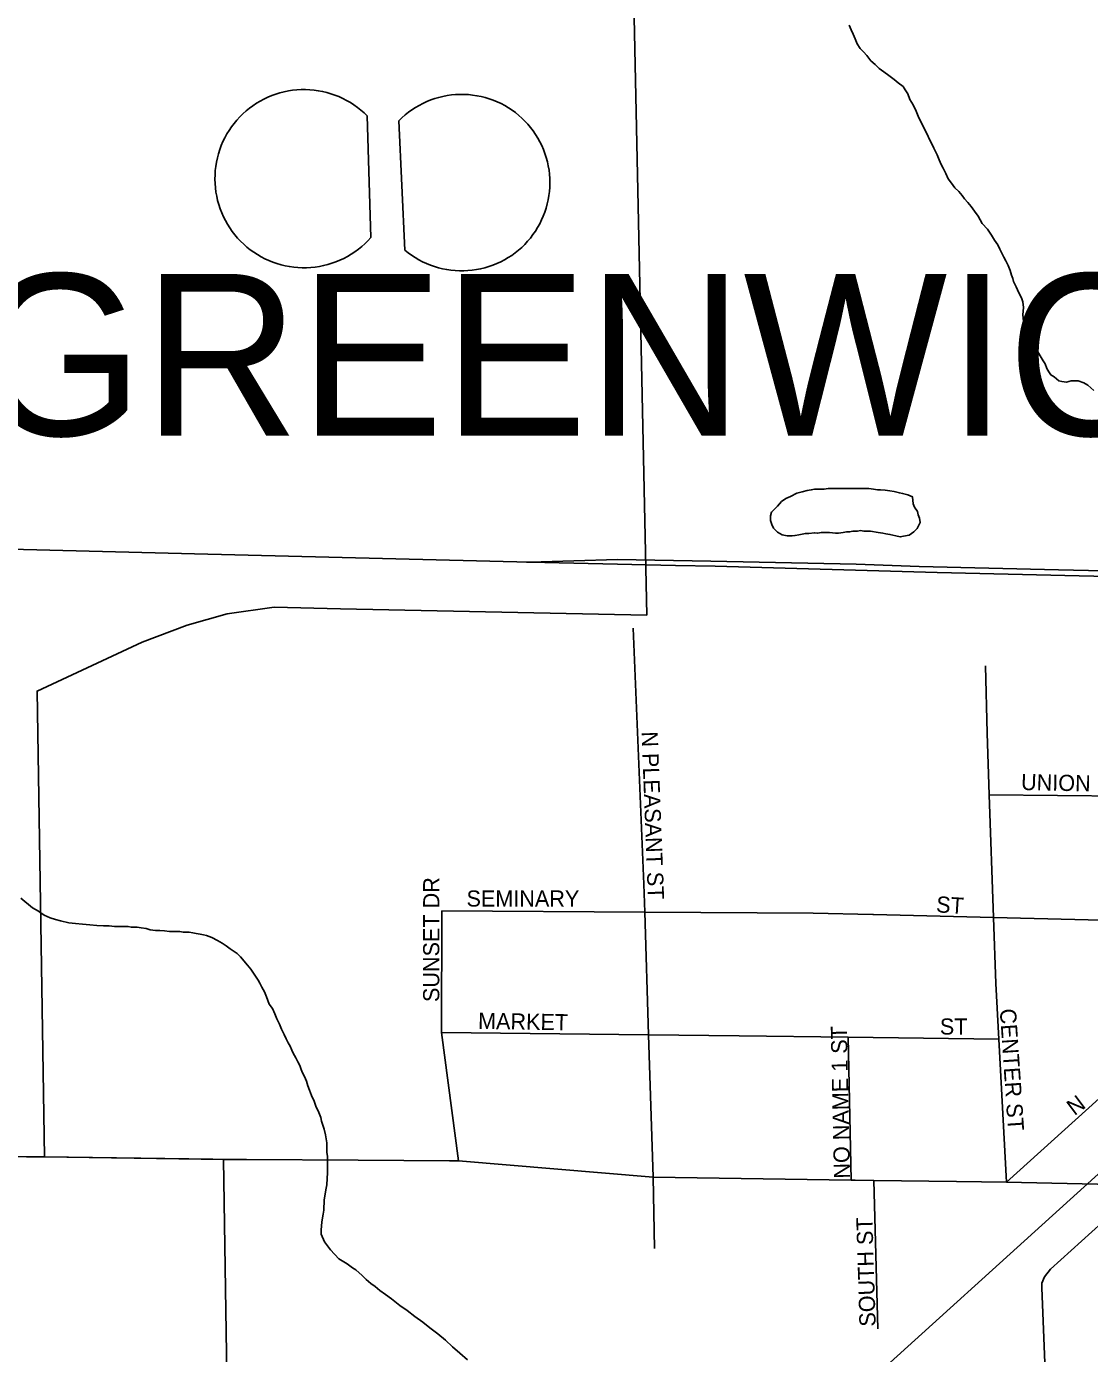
# Model space of a CAD drawing. Extents: x 1714324 to 2139646, y 928821 to 1320401.
# Drawn here: x 1959942 to 1963233, y 1103162 to 1107267 of the extents above; entities that cross this region are included whole.
import ezdxf

# ---------------------------------------------------------------- set-up
doc = ezdxf.new("R2010")
doc.units = 0
for name, color, linetype in [('GM_X_City_Street', 7, 'Continuous'), ('GM_X_City_Street_Text', 7, 'Continuous'), ('GM_X_Corporation', 7, 'Continuous'), ('GM_X_Corporation_Text', 7, 'Continuous'), ('GM_X_Minor_Lake', 7, 'Continuous'), ('GM_X_Minor_River', 7, 'Continuous'), ('GM_X_Rail_Line', 7, 'Continuous'), ('GM_X_US_Route', 7, 'Continuous')]:
    doc.layers.add(name, color=color, linetype=linetype)

msp = doc.modelspace()

# ---------------------------------------------------------------- linework, layer by layer
at = {"layer": 'GM_X_City_Street'}
for points in [[(1962922.4, 1104889.7), (1963345.2, 1104885.8), (1963511.5, 1104884.3), (1963907.2, 1104875), (1963970.2, 1104873.5), (1964012.2, 1104877.3), (1964058.4, 1104887), (1964102.5, 1104904.8), (1964170.9, 1104940.4), (1964289.6, 1105023.9), (1965457.5, 1106021)], [(1961881.8, 1103706.8), (1961867.9, 1104147.7), (1961855.9, 1104527.5), (1961853.2, 1104613.8), (1961819.8, 1105406)], [(1962975.5, 1103691.3), (1962952.1, 1104134.4), (1962943.1, 1104306.3), (1962935.9, 1104510.6), (1962922.4, 1104889.7), (1962915.7, 1105080.5), (1962910.9, 1105289.1)], [(1961279.2, 1103758.1), (1961227.3, 1104154.4), (1961227.7, 1104531.4)], [(1961227.7, 1104531.4), (1961855.9, 1104527.5), (1962377.5, 1104524.3), (1962562.5, 1104519.7)], [(1962562.5, 1104519.7), (1962564.1, 1104519.7), (1962935.9, 1104510.6), (1963857.8, 1104487.8), (1963897.1, 1104486.8)], [(1962975.5, 1103691.3), (1963857.8, 1104487.8)], [(1961227.3, 1104154.4), (1961867.9, 1104147.7), (1962148.8, 1104144.7), (1962485.3, 1104140.4), (1962952.1, 1104134.4)], [(1962494.7, 1103698.3), (1962485.3, 1104140.4)], [(1961886.5, 1103486.6), (1961881.8, 1103706.8)], [(1962578.1, 1103237.8), (1962564.8, 1103697.3)], [(1963093.9, 1103399), (1963112.1, 1103423), (1963400.4, 1103682.3), (1963406.8, 1103688.1), (1963407.7, 1103688.9)], [(1963246.9, 1099845.3), (1963176.1, 1101008), (1963172.6, 1101144.6), (1963104.8, 1102873.6), (1963085.7, 1103365), (1963085.8, 1103379), (1963093.9, 1103399)]]:
    msp.add_lwpolyline(points, dxfattribs=at)
at = {"layer": 'GM_X_Corporation'}
msp.add_lwpolyline([(1963250.7, 1099726.4), (1962956.2, 1099734.3), (1962941.6, 1100450.9), (1962416.2, 1100456.1), (1962398, 1101216.6), (1960591.8, 1101229.3), (1960552, 1103762.2), (1959997.8, 1103770.4), (1959975.2, 1105211.2), (1960300.3, 1105362), (1960439.5, 1105414.6), (1960563.7, 1105449.7), (1960708.6, 1105470.7), (1960914.8, 1105465.8), (1961862.3, 1105446), (1961804.4, 1108171.1), (1964099.8, 1108136.5)], dxfattribs=at)
at = {"layer": 'GM_X_Minor_Lake'}
msp.add_line((1961094.9, 1106975.6), (1961113.4, 1106575.5), dxfattribs=at)
for points in [[(1960997, 1106990.7), (1960987.4, 1106999.9), (1960977.4, 1107008.6), (1960966.9, 1107016.9), (1960956.1, 1107024.6), (1960944.9, 1107031.8), (1960933.4, 1107038.4), (1960921.5, 1107044.5), (1960909.4, 1107050.1), (1960897, 1107055), (1960884.5, 1107059.3), (1960871.7, 1107063), (1960858.7, 1107066.1), (1960845.6, 1107068.5), (1960832.5, 1107070.3), (1960819.2, 1107071.5), (1960805.9, 1107072), (1960792.6, 1107071.9), (1960779.3, 1107071.2), (1960766.1, 1107069.8), (1960752.9, 1107067.8), (1960739.9, 1107065.1), (1960727, 1107061.8), (1960714.3, 1107057.9), (1960701.7, 1107053.4), (1960689.4, 1107048.3), (1960677.4, 1107042.6), (1960665.7, 1107036.3), (1960654.3, 1107029.5), (1960643.2, 1107022.1), (1960632.5, 1107014.2), (1960622.2, 1107005.8), (1960612.3, 1106996.9), (1960602.8, 1106987.6), (1960593.8, 1106977.8), (1960585.3, 1106967.5), (1960577.3, 1106956.9), (1960569.8, 1106945.9), (1960562.9, 1106934.6), (1960556.5, 1106922.9), (1960550.6, 1106910.9), (1960545.4, 1106898.7), (1960540.8, 1106886.2), (1960536.7, 1106873.5), (1960533.3, 1106860.6), (1960530.5, 1106847.6), (1960528.4, 1106834.5), (1960526.9, 1106821.3), (1960526, 1106808), (1960525.7, 1106794.7), (1960526.1, 1106781.4), (1960527.2, 1106768.1), (1960528.9, 1106754.9), (1960531.2, 1106741.8), (1960534.1, 1106728.8), (1960537.7, 1106716), (1960541.9, 1106703.4), (1960546.7, 1106691), (1960552, 1106678.8), (1960558, 1106666.9), (1960564.5, 1106655.3), (1960571.6, 1106644), (1960579.2, 1106633.1), (1960587.4, 1106622.6), (1960596, 1106612.4), (1960605.1, 1106602.8), (1960614.7, 1106593.5), (1960624.7, 1106584.7), (1960635.1, 1106576.4), (1960645.9, 1106568.7), (1960657.1, 1106561.4), (1960668.6, 1106554.8), (1960680.4, 1106548.6), (1960692.5, 1106543.1), (1960704.9, 1106538.1), (1960717.4, 1106533.8), (1960730.2, 1106530), (1960743.1, 1106526.9), (1960756.2, 1106524.4), (1960769.4, 1106522.5), (1960782.6, 1106521.3), (1960795.9, 1106520.7), (1960809.2, 1106520.8), (1960822.5, 1106521.5), (1960835.8, 1106522.8), (1960848.9, 1106524.8), (1960862, 1106527.4), (1960874.9, 1106530.6), (1960887.6, 1106534.5), (1960900.2, 1106538.9), (1960912.5, 1106544), (1960924.5, 1106549.7), (1960936.3, 1106555.9), (1960947.7, 1106562.7), (1960958.8, 1106570), (1960969.6, 1106577.9), (1960979.9, 1106586.2), (1960989.8, 1106595.1), (1960999.3, 1106604.4), (1961008.4, 1106614.2)], [(1961113.4, 1106575.5), (1961123.6, 1106567.2), (1961134.3, 1106559.5), (1961145.3, 1106552.3), (1961156.7, 1106545.6), (1961168.4, 1106539.4), (1961180.3, 1106533.9), (1961192.5, 1106528.9), (1961205, 1106524.5), (1961217.6, 1106520.7), (1961230.4, 1106517.6), (1961243.3, 1106515), (1961256.4, 1106513.1), (1961269.5, 1106511.8), (1961282.7, 1106511.2), (1961295.9, 1106511.1), (1961309, 1106511.8), (1961322.1, 1106513), (1961335.2, 1106514.9), (1961348.1, 1106517.4), (1961360.9, 1106520.6), (1961373.6, 1106524.3), (1961386, 1106528.7), (1961398.2, 1106533.6), (1961410.2, 1106539.2), (1961421.9, 1106545.3), (1961433.3, 1106552), (1961444.3, 1106559.2), (1961455, 1106566.9), (1961465.3, 1106575.1), (1961475.2, 1106583.9), (1961484.6, 1106593.1), (1961493.6, 1106602.7), (1961502.1, 1106612.8), (1961510.1, 1106623.2), (1961517.7, 1106634.1), (1961524.6, 1106645.3), (1961531.1, 1106656.8), (1961536.9, 1106668.6), (1961542.2, 1106680.7), (1961546.9, 1106693), (1961551, 1106705.5), (1961554.5, 1106718.2), (1961557.4, 1106731.1), (1961559.6, 1106744.1), (1961561.2, 1106757.2), (1961562.2, 1106770.3), (1961562.6, 1106783.5), (1961562.3, 1106796.7), (1961561.3, 1106809.9), (1961559.8, 1106822.9), (1961557.6, 1106836), (1961554.8, 1106848.8), (1961551.3, 1106861.6), (1961547.3, 1106874.1), (1961542.7, 1106886.5), (1961537.4, 1106898.6), (1961531.6, 1106910.4), (1961525.2, 1106921.9), (1961518.3, 1106933.2), (1961510.8, 1106944), (1961502.9, 1106954.5), (1961494.4, 1106964.6), (1961485.4, 1106974.3), (1961476, 1106983.5), (1961466.2, 1106992.3), (1961455.9, 1107000.6), (1961445.3, 1107008.4), (1961434.3, 1107015.6), (1961422.9, 1107022.4), (1961411.3, 1107028.5), (1961399.3, 1107034.1), (1961387.1, 1107039.1), (1961374.7, 1107043.5), (1961362.1, 1107047.3), (1961349.3, 1107050.5), (1961336.4, 1107053.1), (1961323.3, 1107055.1), (1961310.2, 1107056.4), (1961297, 1107057.1), (1961283.8, 1107057.1), (1961270.7, 1107056.5), (1961257.5, 1107055.3), (1961244.5, 1107053.4), (1961231.6, 1107050.9), (1961218.7, 1107047.8), (1961206.1, 1107044.1), (1961193.6, 1107039.8), (1961181.4, 1107034.8), (1961169.4, 1107029.3), (1961157.7, 1107023.2), (1961146.3, 1107016.6), (1961135.3, 1107009.4), (1961124.6, 1107001.7), (1961114.3, 1106993.5), (1961104.4, 1106984.8), (1961094.9, 1106975.6)], [(1961008.4, 1106614.2), (1960997, 1106990.7)], [(1960997, 1106990.7), (1961008.4, 1106614.2)], [(1962267, 1105783.1), (1962249, 1105765), (1962245, 1105753), (1962245.1, 1105738.9), (1962249.1, 1105726.9), (1962255.2, 1105714.8), (1962267.3, 1105702.8), (1962281.4, 1105694.8), (1962297.4, 1105690.9), (1962311.5, 1105690.9), (1962321.5, 1105692.9), (1962333.6, 1105695), (1962343.6, 1105697), (1962353.7, 1105699.1), (1962363.7, 1105699.1), (1962381.8, 1105701.1), (1962391.8, 1105699.2), (1962401.9, 1105701.2), (1962411.9, 1105701.2), (1962428, 1105701.3), (1962446.1, 1105699.3), (1962456.1, 1105699.4), (1962470.2, 1105701.4), (1962480.2, 1105703.4), (1962490.2, 1105703.5), (1962500.3, 1105705.5), (1962514.3, 1105705.5), (1962524.4, 1105707.6), (1962534.4, 1105705.6), (1962544.5, 1105705.6), (1962554.5, 1105705.6), (1962578.6, 1105701.7), (1962592.7, 1105699.7), (1962602.7, 1105697.8), (1962614.8, 1105695.8), (1962632.9, 1105691.8), (1962647, 1105687.8), (1962657, 1105689.9), (1962675.1, 1105693.9), (1962689.1, 1105704), (1962699.1, 1105714.1), (1962709.1, 1105732.2), (1962707, 1105746.2), (1962703, 1105756.3), (1962700.9, 1105766.3), (1962690.8, 1105780.3), (1962686.8, 1105790.3), (1962684.7, 1105812.4), (1962670.6, 1105818.4), (1962654.5, 1105822.4), (1962644.5, 1105824.3), (1962628.4, 1105828.3), (1962614.3, 1105830.3), (1962600.3, 1105832.3), (1962586.2, 1105834.2), (1962576.2, 1105834.2), (1962564.1, 1105836.2), (1962550, 1105838.1), (1962540, 1105838.1), (1962537, 1105838.1)], [(1962537, 1105838.1), (1962540, 1105838.1), (1962550, 1105838.1), (1962564.1, 1105836.2), (1962576.2, 1105834.2), (1962586.2, 1105834.2), (1962600.3, 1105832.3), (1962614.3, 1105830.3), (1962628.4, 1105828.3), (1962644.5, 1105824.3), (1962654.5, 1105822.4), (1962670.6, 1105818.4), (1962684.7, 1105812.4), (1962686.8, 1105790.3), (1962690.8, 1105780.3), (1962700.9, 1105766.3), (1962703, 1105756.3), (1962707, 1105746.2), (1962709.1, 1105732.2), (1962699.1, 1105714.1), (1962689.1, 1105704), (1962675.1, 1105693.9), (1962657, 1105689.9), (1962647, 1105687.8), (1962632.9, 1105691.8), (1962614.8, 1105695.8), (1962602.7, 1105697.8), (1962592.7, 1105699.7), (1962578.6, 1105701.7), (1962554.5, 1105705.6), (1962544.5, 1105705.6), (1962534.4, 1105705.6), (1962524.4, 1105707.6), (1962514.3, 1105705.5), (1962500.3, 1105705.5), (1962490.2, 1105703.5), (1962480.2, 1105703.4), (1962470.2, 1105701.4), (1962456.1, 1105699.4), (1962446.1, 1105699.3), (1962428, 1105701.3), (1962411.9, 1105701.2), (1962401.9, 1105701.2), (1962391.8, 1105699.2), (1962381.8, 1105701.1), (1962363.7, 1105699.1), (1962353.7, 1105699.1), (1962343.6, 1105697), (1962333.6, 1105695), (1962321.5, 1105692.9), (1962311.5, 1105690.9), (1962297.4, 1105690.9), (1962281.4, 1105694.8), (1962267.3, 1105702.8), (1962255.2, 1105714.8), (1962249.1, 1105726.9), (1962245.1, 1105738.9), (1962245, 1105753), (1962249, 1105765), (1962267, 1105783.1)], [(1962537, 1105838.1), (1962505.8, 1105838), (1962487.8, 1105838), (1962471.7, 1105837.9), (1962457.6, 1105837.9), (1962445.6, 1105837.8), (1962433.5, 1105837.8), (1962423.5, 1105837.8), (1962411.4, 1105835.7), (1962393.4, 1105835.7), (1962381.3, 1105835.6), (1962371.3, 1105833.6), (1962359.2, 1105831.6), (1962343.2, 1105827.5), (1962327.1, 1105823.5), (1962307.1, 1105813.4), (1962293, 1105807.3), (1962279, 1105797.2), (1962267, 1105783.1)], [(1962267, 1105783.1), (1962279, 1105797.2), (1962293, 1105807.3), (1962307.1, 1105813.4), (1962327.1, 1105823.5), (1962343.2, 1105827.5), (1962359.2, 1105831.6), (1962371.3, 1105833.6), (1962381.3, 1105835.6), (1962393.4, 1105835.7), (1962411.4, 1105835.7), (1962423.5, 1105837.8), (1962433.5, 1105837.8), (1962445.6, 1105837.8), (1962457.6, 1105837.9), (1962471.7, 1105837.9), (1962487.8, 1105838), (1962505.8, 1105838), (1962537, 1105838.1)]]:
    msp.add_lwpolyline(points, dxfattribs=at)
at = {"layer": 'GM_X_Minor_River'}
for points in [[(1962488.9, 1107271.3), (1962495, 1107257.2), (1962501.1, 1107243.2), (1962507.1, 1107229.2), (1962513.2, 1107213.1), (1962523.3, 1107199.1), (1962533.4, 1107189.1), (1962543.5, 1107177.1), (1962555.6, 1107161.1), (1962569.7, 1107149.1), (1962581.8, 1107137), (1962595.9, 1107127.1), (1962612, 1107115.1), (1962628.1, 1107103.1), (1962640.2, 1107093.1), (1962656.3, 1107081.1), (1962662.3, 1107071), (1962670.4, 1107059), (1962676.5, 1107040.9), (1962686.6, 1107024.9), (1962696.7, 1107004.9), (1962704.8, 1106984.8), (1962716.9, 1106960.8), (1962751.3, 1106890.6), (1962761.4, 1106870.6), (1962767.5, 1106854.5), (1962773.6, 1106840.5), (1962779.7, 1106828.5), (1962787.8, 1106812.4), (1962795.8, 1106796.4), (1962805.9, 1106782.4), (1962816, 1106768.3), (1962828.1, 1106756.3), (1962838.2, 1106744.3), (1962846.3, 1106734.3), (1962856.3, 1106722.3), (1962866.4, 1106710.3), (1962876.5, 1106696.2), (1962888.6, 1106680.2), (1962900.8, 1106658.2), (1962916.9, 1106640.1), (1962929, 1106622.1), (1962939.1, 1106606.1), (1962949.2, 1106592.1), (1962955.3, 1106578), (1962961.3, 1106566), (1962967.4, 1106554), (1962973.5, 1106541.9), (1962981.5, 1106527.9), (1962987.6, 1106511.9), (1962991.7, 1106497.8), (1962995.8, 1106487.8)], [(1962995.8, 1106487.8), (1962997.8, 1106477.8), (1963005.9, 1106461.7), (1963014, 1106443.7), (1963022.1, 1106427.7), (1963026.1, 1106415.6), (1963028.2, 1106397.6), (1963026.3, 1106375.5), (1963028.3, 1106355.4), (1963032.4, 1106341.4), (1963036.5, 1106331.3), (1963040.5, 1106321.3), (1963044.6, 1106311.3), (1963050.6, 1106297.2), (1963058.7, 1106283.2), (1963066.8, 1106271.2), (1963089, 1106233.1), (1963095.1, 1106223.1), (1963101.1, 1106209.1), (1963107.2, 1106199.1), (1963113.3, 1106189), (1963123.3, 1106183), (1963137.4, 1106171), (1963147.5, 1106169.1), (1963161.6, 1106167.1), (1963175.6, 1106171.1), (1963185.6, 1106171.2), (1963197.7, 1106171.2), (1963215.8, 1106165.2), (1963227.9, 1106157.2), (1963246, 1106141.2)], [(1959925, 1104570), (1959961.3, 1104540), (1959979.4, 1104530), (1959997.5, 1104518), (1960015.6, 1104510), (1960031.7, 1104504.1), (1960047.8, 1104500.1), (1960073.9, 1104494.1), (1960094, 1104492.2), (1960116.1, 1104490.2), (1960138.2, 1104488.3), (1960160.3, 1104486.3), (1960180.4, 1104484.4), (1960198.5, 1104484.4), (1960214.6, 1104482.5), (1960230.6, 1104482.5), (1960244.7, 1104482.6), (1960256.8, 1104482.6), (1960266.8, 1104480.6), (1960284.9, 1104480.7), (1960296.9, 1104478.7), (1960313, 1104476.8), (1960325.1, 1104472.8), (1960341.2, 1104470.8), (1960355.2, 1104470.8)], [(1960355.2, 1104470.8), (1960369.3, 1104468.9), (1960385.4, 1104466.9), (1960397.4, 1104466.9), (1960407.5, 1104467), (1960417.5, 1104467), (1960427.6, 1104465), (1960445.6, 1104465.1), (1960457.7, 1104463.1), (1960467.7, 1104461.1), (1960479.8, 1104459.1), (1960489.9, 1104457.2), (1960499.9, 1104455.2), (1960516, 1104449.2), (1960534.1, 1104439.2), (1960548.2, 1104431.2), (1960560.3, 1104423.2), (1960572.4, 1104413.2), (1960582.4, 1104407.2), (1960594.5, 1104399.3), (1960604.6, 1104389.2), (1960626.8, 1104363.2), (1960636.8, 1104351.2), (1960646.9, 1104335.2), (1960659.1, 1104317.1), (1960665.1, 1104307.1), (1960671.2, 1104295.1), (1960679.3, 1104281.1), (1960685.4, 1104265), (1960693.5, 1104242.9), (1960703.5, 1104228.9), (1960711.6, 1104212.9), (1960717.7, 1104196.8), (1960725.8, 1104180.8), (1960731.9, 1104164.8), (1960740, 1104148.7), (1960746.1, 1104134.7), (1960752.1, 1104122.7), (1960758.2, 1104112.6), (1960764.2, 1104100.6), (1960768.3, 1104090.6), (1960776.4, 1104076.6), (1960782.5, 1104064.5), (1960788.5, 1104052.5), (1960792.6, 1104040.5), (1960796.6, 1104030.4), (1960802.7, 1104018.4), (1960808.8, 1104004.4), (1960812.8, 1103990.3), (1960818.9, 1103976.3), (1960825, 1103960.3), (1960833.1, 1103942.2), (1960839.2, 1103924.2), (1960845.2, 1103912.1), (1960853.3, 1103892.1), (1960855.4, 1103880.1), (1960859.5, 1103868), (1960863.5, 1103856), (1960867.6, 1103837.9), (1960869.6, 1103825.9), (1960871.7, 1103813.8), (1960871.7, 1103799.8), (1960871.8, 1103783.7), (1960873.8, 1103771.7), (1960873.9, 1103757.6), (1960873.9, 1103741.6), (1960874, 1103721.5), (1960872.1, 1103683.4), (1960870.2, 1103673.3), (1960864.3, 1103637.2), (1960862.4, 1103605.1), (1960860.4, 1103593), (1960856.5, 1103568.9), (1960854.5, 1103542.8), (1960854.6, 1103530.7), (1960864.7, 1103506.7), (1960882.9, 1103482.6), (1960909.1, 1103454.6), (1960935.2, 1103438.6), (1960951.3, 1103426.6), (1960961.4, 1103420.6), (1960981.6, 1103402.6), (1960993.7, 1103390.6), (1961007.8, 1103378.6), (1961021.9, 1103368.6), (1961036, 1103356.6), (1961054.1, 1103344.6), (1961072.2, 1103330.6), (1961098.4, 1103310.6), (1961120.5, 1103294.6), (1961144.7, 1103276.6), (1961168.9, 1103258.6), (1961191, 1103240.6), (1961215.2, 1103222.6), (1961239.4, 1103202.6), (1961261.5, 1103182.6), (1961283.7, 1103162.6), (1961307.9, 1103142.6)]]:
    msp.add_lwpolyline(points, dxfattribs=at)
at = {"layer": 'GM_X_Rail_Line'}
for points in [[(1948828.6, 1090656), (1966395, 1106554.3)], [(1956529.8, 1105982), (1956865.4, 1105908), (1957226, 1105838.2), (1957517.9, 1105790.7), (1957823.3, 1105750.7), (1957980.6, 1105733.4), (1958230.9, 1105709), (1958670.4, 1105680.9), (1960462.3, 1105635.5), (1961501.6, 1105610.2)], [(1961490.2, 1105609.9), (1961501.6, 1105610.2)], [(1961501.6, 1105610.2), (1961771.4, 1105618), (1962060.6, 1105612.6), (1962510.8, 1105604), (1962705.4, 1105596.9), (1963137, 1105586.3), (1963829.9, 1105570.8)], [(1961501.6, 1105610.2), (1961951.3, 1105599.4)], [(1961951.3, 1105599.4), (1962073.7, 1105597.5)], [(1962073.7, 1105597.5), (1962761.3, 1105578.3), (1963200.5, 1105567.7), (1963964.9, 1105550.1), (1965246.8, 1105515.2)]]:
    msp.add_lwpolyline(points, dxfattribs=at)
at = {"layer": 'GM_X_US_Route'}
for points in [[(1938740.7, 1104168.2), (1940001, 1104137.8), (1942263.4, 1104092.2), (1945209.1, 1104034.4), (1945780.2, 1104024.4), (1947681.9, 1103986.4), (1950543.1, 1103920.3), (1951931.6, 1103883.1), (1953426.3, 1103851.7), (1956006.4, 1103826.6), (1957111.3, 1103774.4), (1958685.2, 1103771.9), (1959942.5, 1103770.4)], [(1959942.5, 1103770.4), (1959997.8, 1103770.4), (1960518.7, 1103762.7)], [(1960518.7, 1103762.7), (1960552, 1103762.2), (1960623.5, 1103761.8)], [(1960623.5, 1103761.8), (1960968.7, 1103759.4), (1961252.1, 1103758.2)], [(1961252.1, 1103758.2), (1961279.2, 1103758.1), (1961881.8, 1103706.8), (1962494.7, 1103698.3), (1962507.2, 1103698.1)], [(1962507.2, 1103698.1), (1962564.8, 1103697.3), (1962821.5, 1103693.5)], [(1962821.5, 1103693.5), (1962975.5, 1103691.3), (1963397.7, 1103682.4)]]:
    msp.add_lwpolyline(points, dxfattribs=at)

# ---------------------------------------------------------------- texts
at = {"layer": 'GM_X_City_Street_Text'}
for s, rotation, p in [('N PLEASANT ST', 272.2035, (1961846.2, 1105085.4)), ('UNION', 358.7277, (1963020.6, 1104905.2)), ('SUNSET DR', 90, (1961220.2, 1104249)), ('SEMINARY', 0, (1961304.4, 1104544.4)), ('ST', 356.4254, (1962757, 1104526.8)), ('MARKET', 359.0295, (1961339.8, 1104166)), ('ST', 0, (1962769.6, 1104148.4)), ('CENTER ST', 273.8618, (1962955.1, 1104227.2)), ('NO NAME 1 ST', 91.2054, (1962491.8, 1103703.2)), ('N', 36.8743, (1963186.4, 1103895.7)), ('SOUTH ST', 91.738, (1962571, 1103245.5))]:
    msp.add_text(s, height=50, rotation=rotation, dxfattribs=at).set_placement(p)
at = {"layer": 'GM_X_Corporation_Text'}
msp.add_text('GREENWICH', height=500, rotation=0, dxfattribs=at).set_placement((1959783.9, 1106001.6))

doc.saveas('drawing.dxf')
